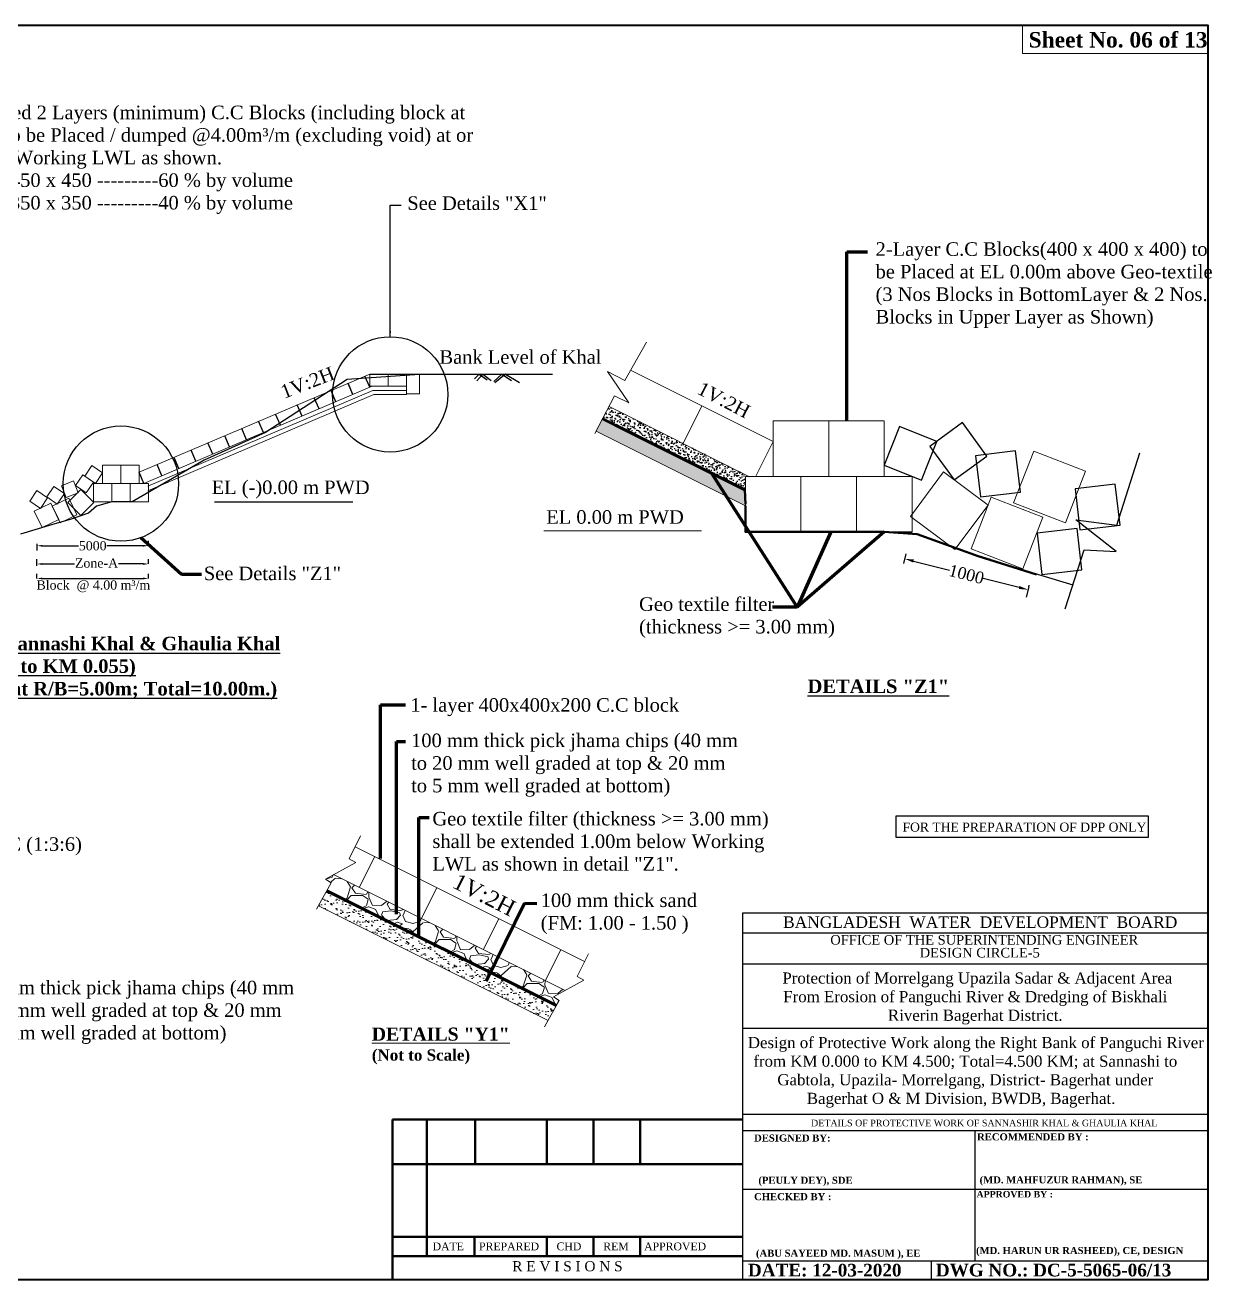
# Model space of a CAD drawing. Header units: metres. Extents: x -2434 to 11656, y -15288 to 8109.
# Drawn here: x -309.1 to -218.7, y -8353.9 to -8258.3 of the extents above; entities that cross this region are included whole.
import ezdxf
from ezdxf.enums import TextEntityAlignment as Align

# ---------------------------------------------------------------- set-up
doc = ezdxf.new("R2010")
doc.units = ezdxf.units.M
doc.layers.add('Layer1', color=7, linetype='Continuous', lineweight=13)
doc.layers.add('LINE', color=7, linetype='Continuous')
doc.styles.add('Kazi_T_H', font='timesbd.ttf')
doc.styles.get("Standard").update_dxf_attribs({"font": 'times.ttf'})
doc.dimstyles.get("Standard").update_dxf_attribs({"dimtxt": 0.5, "dimasz": 0.4075, "dimexe": 0.364, "dimexo": 0.219, "dimgap": 0.09, "dimtad": 0, "dimdec": 0, "dimlfac": 1000, "dimzin": 0, "dimdsep": 46, "dimtxsty": 'Standard', "dimcen": 0.09, "dimadec": 0, "dimazin": 0, "dimtfac": 1, "dimtdec": 0, "dimtofl": 0, "dimtmove": 0, "dimatfit": 3, "dimfxl": 1, "dimtolj": 1, "dimtzin": 0, "dimarcsym": 0})

# ---------------------------------------------------------------- blocks, each defined once
blk = doc.blocks.new('*D879')
at = {"color": 7, "ltscale": 0.18}
for p, q in [((-242.041, -8298.626), (-242.224, -8299.358)), ((-241.457, -8299.175), (-238.712, -8299.863)), ((-233.412, -8301.192), (-236.157, -8300.504)), ((-232.68, -8301.149), (-232.644, -8301.009))]:
    blk.add_line(p, q, dxfattribs=at)
at = {"color": 7, "lineweight": -3, "ltscale": 0.18}
for points in [[(-241.429, -8299.062), (-241.485, -8299.289), (-242.136, -8299.005)], [(-233.384, -8301.079), (-233.44, -8301.305), (-232.733, -8301.362)]]:
    blk.add_solid(points, dxfattribs=at)
at = {"layer": 'Defpoints', "color": 0, "lineweight": -3, "ltscale": 0.18}
for p in [(-241.988, -8298.414), (-232.733, -8301.362), (-232.733, -8301.362)]:
    blk.add_point(p, dxfattribs=at)
at = {"color": 7, "lineweight": 30, "ltscale": 0.18, "insert": (-237.434, -8300.184), "char_height": 0.9, "attachment_point": 5, "rotation": 345.92917}
blk.add_mtext('\\A1;1000', dxfattribs=at)
blk = doc.blocks.new('*D880')
at = {"color": 0, "lineweight": -2, "ltscale": 0.5}
for p, q in [((-308.219, -8299.551), (-308.219, -8299.037)), ((-307.811, -8299.401), (-305.363, -8299.401)), ((-300.127, -8299.401), (-301.994, -8299.401)), ((-299.719, -8299.401), (-299.719, -8299.037))]:
    blk.add_line(p, q, dxfattribs=at)
at = {"color": 0, "linetype": 'Continuous', "lineweight": -3, "ltscale": 0.5}
for points in [[(-307.811, -8299.333), (-307.811, -8299.469), (-308.219, -8299.401)], [(-300.127, -8299.333), (-300.127, -8299.469), (-299.719, -8299.401)]]:
    blk.add_solid(points, dxfattribs=at)
at = {"layer": 'Defpoints', "color": 0, "linetype": 'Continuous', "lineweight": -3, "ltscale": 0.5}
for p in [(-299.719, -8299.401), (-299.719, -8299.401), (-308.219, -8299.985)]:
    blk.add_point(p, dxfattribs=at)
at = {"color": 0, "linetype": 'Continuous', "lineweight": -3, "ltscale": 0.5, "insert": (-303.678, -8299.334), "char_height": 0.7, "attachment_point": 5}
blk.add_mtext('\\A1;Zone-A', dxfattribs=at)
blk = doc.blocks.new('*D881')
at = {"color": 0, "lineweight": -2, "ltscale": 0.5}
for p, q in [((-308.219, -8297.864), (-308.219, -8298.378)), ((-299.719, -8298.014), (-299.719, -8297.65)), ((-307.811, -8298.014), (-305.049, -8298.014)), ((-300.127, -8298.014), (-302.888, -8298.014))]:
    blk.add_line(p, q, dxfattribs=at)
at = {"color": 0, "linetype": 'Continuous', "lineweight": -3, "ltscale": 0.5}
for points in [[(-307.811, -8297.946), (-307.811, -8298.081), (-308.219, -8298.014)], [(-300.127, -8297.946), (-300.127, -8298.081), (-299.719, -8298.014)]]:
    blk.add_solid(points, dxfattribs=at)
at = {"layer": 'Defpoints', "color": 0, "linetype": 'Continuous', "lineweight": -3, "ltscale": 0.5}
for p in [(-308.219, -8297.347), (-299.719, -8298.014), (-299.719, -8298.014)]:
    blk.add_point(p, dxfattribs=at)
at = {"color": 0, "linetype": 'Continuous', "lineweight": -3, "ltscale": 0.5, "insert": (-303.969, -8298.014), "char_height": 0.7, "attachment_point": 5}
blk.add_mtext('\\A1;5000', dxfattribs=at)
blk = doc.blocks.new('*D882')
at = {"color": 0, "lineweight": -2, "ltscale": 0.5}
for p, q in [((-308.219, -8300.504), (-308.219, -8300.14)), ((-307.811, -8300.504), (-300.127, -8300.504)), ((-299.719, -8300.504), (-299.719, -8300.14))]:
    blk.add_line(p, q, dxfattribs=at)
at = {"color": 0, "linetype": 'Continuous', "lineweight": -3, "ltscale": 0.5}
for points in [[(-307.811, -8300.436), (-307.811, -8300.572), (-308.219, -8300.504)], [(-300.127, -8300.436), (-300.127, -8300.572), (-299.719, -8300.504)]]:
    blk.add_solid(points, dxfattribs=at)
at = {"layer": 'Defpoints', "color": 0, "linetype": 'Continuous', "lineweight": -3, "ltscale": 0.5}
for p in [(-308.219, -8300.585), (-299.719, -8300.504), (-299.719, -8300.504)]:
    blk.add_point(p, dxfattribs=at)
at = {"color": 0, "linetype": 'Continuous', "lineweight": -3, "ltscale": 0.5, "insert": (-303.919, -8301.103), "char_height": 0.7, "attachment_point": 5}
blk.add_mtext('\\A1;Block  @ 4.00 m³/m', dxfattribs=at)

msp = doc.modelspace()

# ---------------------------------------------------------------- hatches: boundary and pattern name
at = {"linetype": 'Continuous', "lineweight": 25, "ltscale": 0.5}
h = msp.add_hatch(dxfattribs=at)
h.set_pattern_fill('AR-CONC', scale=0.003456, angle=135, style=0)
h.set_pattern_definition([(185, (-308.18467, -8232.0558), (-0.4062645, 0.484167), [0.065837, -0.724205]), (130, (-308.1847, -8232.0558), (-0.3807717, -0.553022), [0.0526694, -0.579364]), (235.451, (-308.2185, -8232.01545), (-0.7870357, -0.068851), [0.0559526, -0.615479]), (181.1842, (-308.3088, -8232.17994), (-0.559711, 0.765194), [0.098755, -1.086307]), (231.6356, (-308.3555, -8232.1162), (-1.184808, -0.02449), [0.083929, -0.923219]), (126.184, (-308.3088, -8232.1799), (-1.184808, -0.024488), [0.079004, -0.869046]), (156, (-308.33985, -8232.08684), (-0.120598, 0.620423), [0.065837, -0.724205]), (101, (-308.33985, -8232.08684), (-0.601141, -0.299082), [0.0526694, -0.579364]), (206.4514, (-308.3499, -8232.03513), (-0.721739, 0.321339), [0.0559526, -0.615479]), (172.5, (-308.18467, -8232.0558), (-0.2141801, -0.1990845), [0, -0.5723412, 0, -0.5881421, 0, -0.5815584]), (142.5, (-308.18467, -8232.0558), (-0.4081087, -0.0815261), [0, -0.3353288, 0, -0.5591739, 0, -0.2216506]), (102.5, (-308.04625, -8232.19422), (-0.3173513, 0.3453507), [0, -0.219456, 0, -0.6847027, 0, -0.9085478]), (92.5, (-307.9842, -8232.2563), (-0.4241286, 0.299856), [0, -0.2852928, 0, -0.4547128, 0, -0.6452006])])
h.paths.add_polyline_path([(-264.649641, -8287.399521), (-265.138047, -8288.33782), (-254.293322, -8293.760182), (-254.293322, -8293.357821), (-254.293322, -8292.749762), (-253.949439, -8292.749762)])
h = msp.add_hatch(dxfattribs=at)
h.set_pattern_fill('AR-SAND', scale=0.005875, angle=135, style=0)
h.set_pattern_definition([(172.5, (-308.18467, -8232.0558), (-0.1966744, -0.2099687), [0, -0.2268297, 0, -0.25369114, 0, -0.2424989]), (142.5, (-308.18467, -8232.0558), (-0.484547, -0.1110477), [0, -0.12236867, 0, -0.2044452, 0, -0.0783458]), (102.5, (-308.05488, -8232.1856), (-0.32920644, 0.3280123), [0, -0.07461504, 0, -0.26861414, 0, -0.3506907]), (92.5, (-308.0549, -8232.1856), (-0.409825, 0.2245978), [0, -0.0373075, 0, -0.1760915, 0, -0.2014606])])
h.paths.add_polyline_path([(-265.138047, -8288.33782), (-265.626395, -8289.276007), (-254.301736, -8294.938336), (-254.301736, -8293.755975)])
at = {"linetype": 'ByBlock', "lineweight": 13, "ltscale": 0.5}
h = msp.add_hatch(dxfattribs=at)
h.set_pattern_fill('GRAVEL', color=256, scale=0.132, style=0)
h.set_pattern_definition([(228.0128, (-122.97854, -8259.12325), (-26.8224228, -30.17523708), [0.45107, -44.65626]), (184.9697, (-123.28029, -8259.45853), (40.23366508, 3.35277634), [0.774055, -76.63128]), (132.5104, (-124.05143, -8259.52558), (33.5279756, -36.88083603), [0.545796, -54.033804]), (267.2737, (-125.35902, -8260.36378), (3.35278544, 67.05597842), [0.704887, -69.78365]), (292.8337, (-125.39255, -8261.06787), (-16.7640476, 40.23362288), [0.691197, -68.428536]), (357.2737, (-125.12433, -8261.7049), (-67.05597842, 3.35278544), [0.704887, -69.78365]), (37.6942, (-124.42024, -8261.73843), (-43.58642754, -33.52797011), [0.932176, -92.28529]), (72.2553, (-123.68262, -8261.16845), (23.46964695, 73.76162139), [0.88007, -87.126996]), (121.4296, (-123.4144, -8260.33025), (-26.82240691, 43.58634873), [0.707273, -70.02006]), (175.2364, (-123.7832, -8259.72675), (36.88077103, -3.35276853), [0.80746, -39.56555]), (222.3974, (-124.58788, -8259.65969), (-40.23360121, -36.88075202), [1.044223, -103.378176]), (138.8141, (-122.03975, -8260.3973), (-23.46958505, 20.11676906), [0.356407, -35.28439]), (171.4692, (-122.30798, -8260.16261), (43.58633347, -6.7056169), [0.67806, -67.12807]), (225, (-122.9785, -8260.062), (-7e-16, -3.352798), [0.474156, -4.267415]), (203.1986, (-123.21323, -8259.6597), (16.7640565, 6.7056294), [0.25534, -25.27879]), (291.8014, (-123.4479, -8259.7603), (-3.3528024, 10.0584065), [0.361107, -17.694336]), (30.9638, (-123.3138, -8260.09556), (10.0583894, 6.7056052), [0.5865, -18.963516]), (161.5651, (-122.8109, -8259.7938), (6.705603, -3.352795), [0.4241, -10.17839]), (16.3895, (-125.39255, -8259.76028), (33.5280185, 10.05837908), [0.594116, -58.817616]), (70.3462, (-124.82258, -8259.59264), (-13.41116263, -36.88074784), [0.49843, -49.344504]), (293.1986, (-122.8109, -8259.12325), (-6.7056294, 16.7640565), [0.51068, -25.023504]), (343.6105, (-122.60973, -8259.59264), (-33.5280185, 10.05837908), [0.594116, -58.817616]), (339.444, (-125.39255, -8261.839), (-16.7640208, 6.7055919), [0.572926, -28.073364]), (294.7751, (-124.8561, -8262.04018), (-16.76396093, 36.88078287), [0.480047, -47.52475]), (66.8014, (-122.77737, -8262.47605), (6.7056294, 16.7640565), [0.51068, -25.023504]), (17.354, (-122.5762, -8262.00665), (-43.58640235, -13.41117977), [0.562034, -55.64117]), (69.444, (-124.42024, -8262.47605), (-6.7055919, -16.7640208), [0.286464, -28.359936]), (101.3099, (-122.97854, -8262.47605), (-3.3527835, 13.411157), [0.17096, -16.92504]), (165.9638, (-123.0121, -8262.3084), (10.058407, -3.3527942), [0.691197, -13.132746]), (186.009, (-123.68262, -8262.14077), (33.52795056, 3.35279217), [0.640552, -63.41465]), (303.6901, (-123.3138, -8260.3973), (-3.352801, 6.7055935), [0.48355, -11.60515]), (353.1572, (-123.04559, -8260.79965), (56.99762357, -6.70563003), [0.844215, -83.57712]), (60.9454, (-122.2074, -8260.90023), (-13.4111688, -23.46954405), [0.34519, -34.17401]), (90, (-122.0398, -8260.5985), (-3.3528, 3.3528), [0.20117, -3.15163]), (120.2564, (-123.74968, -8262.04018), (13.41117158, -23.46958816), [0.465784, -46.11275]), (48.0128, (-123.98438, -8261.63785), (26.8224228, 30.17523708), [0.902145, -44.205216]), (0, (-123.381, -8260.9673), (3.3528, 3.3528), [0.87173, -2.48107]), (325.3048, (-122.50914, -8260.96729), (-33.5279419, 23.46960223), [0.530125, -52.482276]), (254.0546, (-122.0733, -8261.26904), (-3.3528086, -13.411232), [0.488174, -23.920644]), (207.646, (-122.20739, -8261.73843), (-63.70317762, -33.52802109), [0.79483, -78.6885]), (175.4261, (-122.91148, -8262.10724), (-43.58641004, 3.35278378), [0.84088, -83.246856]), (175.4261, (-122.91148, -8262.10724), (-43.58641004, 3.35278378), [0.84088, -83.246856])])
h.paths.add_polyline_path([(-285.633621, -8323.067496), (-286.253982, -8323.405445), (-285.803454, -8323.696699), (-286.133569, -8324.293327), (-268.64584, -8333.037192), (-268.438951, -8332.663274), (-268.889478, -8332.372021), (-267.996975, -8331.885819)])
at = {"linetype": 'ByBlock', "lineweight": 18, "ltscale": 0.5}
h = msp.add_hatch(dxfattribs=at)
h.set_pattern_fill('AR-SAND', color=256, scale=0.0132, style=0)
h.set_pattern_definition([(37.5, (-125.39255, -8262.47605), (-0.0211204, 0.6460255), [0, -0.5096256, 0, -0.569976, 0, -0.54483]), (7.5, (-125.39255, -8262.47605), (0.5933707, 0.946209), [0, -0.2749296, 0, -0.4593336, 0, -0.176022]), (327.5, (-125.80495, -8262.47605), (1.04411, 0.001897), [0, -0.16764, 0, -0.603504, 0, -0.787908]), (317.5, (-125.80495, -8262.47605), (1.0078945, 0.2942667), [0, -0.08382, 0, -0.3956304, 0, -0.452628])])
h.paths.add_polyline_path([(-269.285455, -8334.193189), (-268.64584, -8333.037192), (-286.133569, -8324.293327), (-286.773184, -8325.449324)])

# ---------------------------------------------------------------- linework, layer by layer
at = {"color": 0, "linetype": 'Continuous', "lineweight": -3, "ltscale": 0.5}
for p, q in [((-282.874293, -8285.941419), (-283.23785, -8285.089031)), ((-282.873271, -8284.928259), (-279.079043, -8284.93079)), ((-279.086095, -8284.930785), (-268.960032, -8284.930785)), ((-274.542174, -8284.930785), (-274.887438, -8285.287844)), ((-274.252089, -8284.930785), (-274.710877, -8285.435125)), ((-274.542174, -8284.930785), (-273.934026, -8285.379547)), ((-274.252089, -8284.930785), (-273.62329, -8285.428069)), ((-272.823765, -8284.930785), (-273.434203, -8285.495926)), ((-272.540023, -8284.930785), (-273.34595, -8285.612388)), ((-272.823765, -8284.930785), (-272.085463, -8285.431771)), ((-272.540023, -8284.930785), (-271.479196, -8285.579091)), ((-285.449224, -8287.039667), (-285.815306, -8286.181356)), ((-285.449224, -8287.039667), (-285.81278, -8286.187278)), ((-284.161758, -8286.490543), (-284.527841, -8285.632233)), ((-284.161758, -8286.490543), (-284.525315, -8285.638154)), ((-288.024154, -8288.137914), (-288.390237, -8287.279604)), ((-286.736689, -8287.58879), (-287.102772, -8286.73048)), ((-286.736689, -8287.58879), (-287.100246, -8286.736402)), ((-289.681286, -8288.836787), (-290.044842, -8287.984398)), ((-292.257234, -8289.932649), (-292.620791, -8289.08026)), ((-290.969768, -8289.383525), (-291.333325, -8288.531136)), ((-294.832165, -8291.030896), (-295.195722, -8290.178507)), ((-293.544699, -8290.481772), (-293.908256, -8289.629384)), ((-296.11963, -8291.58002), (-296.483187, -8290.727631)), ((-225.988801, -8296.4337), (-224.218747, -8290.930271)), ((-298.694561, -8292.678267), (-299.058118, -8291.825878)), ((-297.407096, -8292.129143), (-297.770652, -8291.276755)), ((-300.074478, -8293.273792), (-300.440233, -8292.415342)), ((-294.684356, -8294.673472), (-284.152652, -8294.673472)), ((-226.035915, -8298.441059), (-229.10822, -8296.043807)), ((-229.10822, -8296.043807), (-225.988801, -8296.4337)), ((-250.031516, -8296.956504), (-241.571228, -8296.956504)), ((-229.920866, -8302.822352), (-228.479687, -8298.315879)), ((-228.479687, -8298.315879), (-226.035915, -8298.441059)), ((-235.641983, -8299.077901), (-229.33124, -8300.97863)), ((-232.679713, -8301.149495), (-232.892927, -8301.934981)), ((-236.76953, -8352.488164), (-236.76953, -8342.576223))]:
    msp.add_line(p, q, dxfattribs=at)
at = {"color": 0, "linetype": 'Continuous', "lineweight": 70, "ltscale": 0.5}
msp.add_line((-264.164949, -8288.824369), (-254.301736, -8293.755975), dxfattribs=at)
at = {"color": 0, "linetype": 'Continuous', "lineweight": 50, "ltscale": 0.5}
msp.add_line((-254.26166, -8294.841432), (-254.301736, -8293.755975), dxfattribs=at)
at = {"color": 1, "linetype": 'Continuous', "lineweight": -3, "ltscale": 0.5}
for p, q in [((-303.669061, -8294.999674), (-304.283679, -8295.525895)), ((-302.518898, -8294.673472), (-303.669061, -8294.999674)), ((-304.283679, -8295.525895), (-305.688502, -8296.008258)), ((-307.027504, -8296.401472), (-309.469501, -8297.118593)), ((-305.688502, -8296.008258), (-307.027504, -8296.401472))]:
    msp.add_line(p, q, dxfattribs=at)
at = {"color": 0, "linetype": 'Continuous', "lineweight": 15, "ltscale": 0.5}
msp.add_line((-300.967717, -8294.673472), (-302.518646, -8294.673472), dxfattribs=at)
at = {"linetype": 'ByBlock', "lineweight": 13, "ltscale": 0.5}
for p, q in [((-266.507462, -8329.678966), (-283.985811, -8320.939791)), ((-267.996975, -8331.885819), (-285.633621, -8323.067496)), ((-269.285455, -8334.193189), (-286.773184, -8325.449324))]:
    msp.add_line(p, q, dxfattribs=at)
at = {"linetype": 'ByBlock', "lineweight": 18, "ltscale": 0.5}
for p, q in [((-283.66592, -8324.051347), (-282.485276, -8321.690059)), ((-278.943345, -8326.412634), (-277.762701, -8324.051347)), ((-274.220769, -8328.773922), (-273.040125, -8326.412634)), ((-269.498194, -8331.13521), (-268.31755, -8328.773922))]:
    msp.add_line(p, q, dxfattribs=at)
at = {"linetype": 'ByBlock', "lineweight": 60, "ltscale": 0.5}
msp.add_line((-268.64584, -8333.037192), (-286.133569, -8324.293327), dxfattribs=at)
at = {"linetype": 'ByBlock', "lineweight": 30, "ltscale": 0.5}
for p in [(-219.053637, -8331.838717), (-252.337762, -8353.943583)]:
    msp.add_line(p, (-219.053637, -8353.943583), dxfattribs=at)
at = {"color": 1, "linetype": 'Continuous', "lineweight": -3, "ltscale": 0.5}
for points in [[(-279.086096, -8284.956907), (-284.591311, -8285.342272), (-290.812111, -8289.385792), (-295.477711, -8291.500864)], [(-295.477711, -8291.500864), (-300.967717, -8294.673472)], [(-300.967717, -8294.673472), (-302.518646, -8294.673472)]]:
    msp.add_lwpolyline(points, dxfattribs=at)
at = {"color": 0, "linetype": 'Continuous', "lineweight": -3, "ltscale": 0.5}
for points in [[(-240.856082, -8293.013929), (-239.677898, -8290.081166), (-242.530252, -8288.935284), (-243.708436, -8291.868047)], [(-235.88153, -8291.179824), (-237.745033, -8288.627066), (-240.227801, -8290.439476), (-238.364299, -8292.992235)], [(-233.321114, -8293.930517), (-233.689359, -8290.791471), (-236.742341, -8291.149619), (-236.374096, -8294.288666)], [(-225.735879, -8296.447005), (-226.104124, -8293.307959), (-229.157106, -8293.666107), (-228.788861, -8296.805154)], [(-228.636075, -8299.839586), (-229.00432, -8296.70054), (-232.057302, -8297.058688), (-231.689058, -8300.197735)], [(-242.783898, -8318.593164), (-223.586076, -8318.593164), (-223.586076, -8320.249735), (-242.783898, -8320.249735)]]:
    msp.add_lwpolyline(points, close=True, dxfattribs=at)
msp.add_lwpolyline([(-247.885976, -8296.956504), (-247.209921, -8296.956504), (-243.6863, -8296.956504), (-241.180887, -8297.128256), (-238.857562, -8297.967819), (-236.522203, -8298.814165), (-234.736501, -8299.349206)], dxfattribs=at)
at = {"color": 0, "linetype": 'Continuous', "lineweight": 50, "ltscale": 0.5}
msp.add_lwpolyline([(-241.180887, -8297.128256), (-236.534236, -8298.807382), (-235.628786, -8299.081855)], dxfattribs=at)
at = {"linetype": 'ByBlock', "lineweight": 18, "ltscale": 0.5}
for points in [[(-286.916726, -8325.708752), (-285.803454, -8323.696699), (-286.253982, -8323.405445), (-283.921331, -8322.134705), (-284.451487, -8321.869956), (-283.576719, -8320.122652)], [(-269.552222, -8334.675328), (-268.438951, -8332.663274), (-268.889478, -8332.372021), (-266.556827, -8331.101281), (-267.086984, -8330.836532), (-266.212216, -8329.089228)]]:
    msp.add_lwpolyline(points, dxfattribs=at)
at = {"color": 7, "lineweight": 30, "ltscale": 0.18}
for centre in [(-281.314794, -8286.47821), (-301.818806, -8293.273792)]:
    msp.add_circle(centre, 4.391362, dxfattribs=at)
at = {"layer": 'Layer1', "color": 7, "lineweight": 15}
for p, q in [((-282.873271, -8284.928259), (-300.440235, -8292.415343)), ((-282.873271, -8285.861379), (-282.873271, -8284.928259)), ((-281.473591, -8285.861379), (-281.473591, -8284.928259)), ((-280.073911, -8285.866628), (-280.073911, -8284.933508)), ((-280.073911, -8286.483459), (-280.073911, -8284.938757)), ((-279.086164, -8286.433636), (-279.086095, -8284.930785)), ((-282.682714, -8285.861379), (-300.074478, -8293.273792)), ((-282.628422, -8286.176352), (-299.762951, -8293.47913)), ((-282.873271, -8285.861379), (-280.073911, -8285.861379)), ((-282.873271, -8285.861379), (-280.073911, -8285.861379)), ((-282.628422, -8286.176352), (-280.073911, -8286.172419)), ((-282.555677, -8286.483459), (-299.762951, -8293.817242)), ((-282.555677, -8286.483459), (-280.073911, -8286.483459)), ((-282.555677, -8286.483459), (-280.073911, -8286.483459)), ((-280.073911, -8286.433636), (-279.086164, -8286.433636))]:
    msp.add_line(p, q, dxfattribs=at)
at = {"layer": 'LINE', "color": 7, "lineweight": 13, "ltscale": 0.5}
for p, q in [((-252.15742, -8290.073172), (-263.011265, -8284.646108)), ((-259.014881, -8290.220718), (-257.584342, -8287.35964)), ((-253.949439, -8292.749762), (-264.649641, -8287.399521)), ((-254.26166, -8294.958374), (-265.626395, -8289.276007)), ((-253.495715, -8292.749762), (-252.15742, -8290.073172)), ((-241.571228, -8292.72636), (-241.571228, -8296.956504)), ((-241.571228, -8296.956504), (-241.571228, -8292.72636)), ((-250.031516, -8293.334419), (-250.031516, -8296.956504)), ((-257.597851, -8296.880599), (-269.618886, -8296.880599)), ((-245.65566, -8296.956504), (-249.885804, -8296.956504)), ((-250.318991, -8302.70322), (-252.196857, -8302.70322))]:
    msp.add_line(p, q, dxfattribs=at)
at = {"layer": 'LINE', "color": 7, "lineweight": 53, "ltscale": 0.5}
msp.add_line((-254.301736, -8293.755975), (-265.138047, -8288.33782), dxfattribs=at)
at = {"layer": 'LINE', "color": 0, "linetype": 'ByBlock', "lineweight": 30, "ltscale": 0.5}
for p, q in [((-219.053637, -8326.006841), (-254.485422, -8326.006841)), ((-254.485422, -8326.006841), (-254.485422, -8353.943583)), ((-219.053637, -8327.528217), (-254.485422, -8327.528217)), ((-219.053637, -8329.889889), (-254.485422, -8329.889889)), ((-219.053637, -8334.793294), (-254.485422, -8334.793294)), ((-219.053637, -8341.351358), (-254.485422, -8341.351358)), ((-219.053637, -8342.576223), (-254.485422, -8342.576223)), ((-254.485422, -8347.042688), (-219.053637, -8347.042688)), ((-254.485422, -8352.488164), (-219.053637, -8352.488164)), ((-240.086688, -8353.943583), (-240.086688, -8352.488164))]:
    msp.add_line(p, q, dxfattribs=at)
at = {"layer": 'LINE', "lineweight": 50, "ltscale": 0.5}
for p, q in [((-254.485422, -8341.724621), (-281.145418, -8341.724621)), ((-281.145418, -8353.91589), (-281.145418, -8341.724621)), ((-278.527937, -8341.724621), (-278.527937, -8352.130702)), ((-274.844313, -8341.724621), (-274.844313, -8345.127345)), ((-269.385908, -8341.724621), (-269.385908, -8345.127345)), ((-265.829965, -8341.724621), (-265.829965, -8345.127345)), ((-262.274022, -8341.724621), (-262.274022, -8345.127345)), ((-254.485422, -8345.127345), (-281.145418, -8345.127345)), ((-254.485422, -8350.651187), (-281.145418, -8350.651187)), ((-274.895782, -8350.651187), (-274.895782, -8352.130702)), ((-269.385908, -8350.651187), (-269.385908, -8352.130702)), ((-265.829965, -8350.651187), (-265.829965, -8352.130702)), ((-262.274022, -8350.651187), (-262.274022, -8352.130702)), ((-254.485422, -8352.130702), (-281.145418, -8352.130702))]:
    msp.add_line(p, q, dxfattribs=at)
at = {"layer": 'LINE', "color": 7, "lineweight": 40, "ltscale": 0.5}
msp.add_lwpolyline([(-355.225663, -8353.943583), (-355.225663, -8258.345734), (-219.053637, -8258.345734), (-219.053637, -8353.943583), (-355.225663, -8353.943583)], close=True, dxfattribs=at)
at = {"layer": 'LINE', "color": 7, "lineweight": 13, "ltscale": 0.5}
for points in [[(-219.053637, -8258.345734), (-233.155941, -8258.345734), (-233.155941, -8260.515849), (-219.053637, -8260.515849)], [(-252.146588, -8292.72636), (-247.916444, -8292.72636), (-247.916444, -8288.496216), (-252.146588, -8288.496216)], [(-247.916444, -8292.72636), (-243.6863, -8292.72636), (-243.6863, -8288.496216), (-247.916444, -8288.496216)], [(-233.836909, -8294.749518), (-229.891455, -8296.275136), (-228.365838, -8292.329681), (-232.311292, -8290.804064)], [(-254.26166, -8296.956504), (-250.031516, -8296.956504), (-250.031516, -8292.72636), (-254.26166, -8292.72636)], [(-250.031516, -8296.956504), (-245.801372, -8296.956504), (-245.801372, -8292.72636), (-250.031516, -8292.72636)], [(-245.801372, -8296.956504), (-241.571228, -8296.956504), (-241.571228, -8292.72636), (-245.801372, -8292.72636)], [(-241.700271, -8295.770856), (-238.308864, -8298.299192), (-235.780529, -8294.907785), (-239.171935, -8292.37945)], [(-237.080544, -8298.25646), (-233.13509, -8299.782077), (-231.609472, -8295.836623), (-235.554927, -8294.311005)]]:
    msp.add_lwpolyline(points, close=True, dxfattribs=at)
msp.add_lwpolyline([(-261.798924, -8282.502027), (-263.449234, -8285.420677), (-264.76123, -8284.731958), (-263.129642, -8287.134115), (-264.222937, -8286.579761), (-265.720537, -8289.456866)], dxfattribs=at)
at = {"layer": 'LINE', "color": 0, "linetype": 'ByBlock', "lineweight": 15, "ltscale": 0.5}
for points in [[(-303.769157, -8293.267245), (-304.578457, -8292.714982), (-304.026194, -8291.905682), (-303.216894, -8292.457944), (-303.769157, -8293.267245)], [(-301.818806, -8293.273792), (-303.218486, -8293.273792), (-303.218486, -8291.874112), (-301.818806, -8291.874112), (-301.818806, -8293.273792)], [(-300.419126, -8293.273792), (-301.818806, -8293.273792), (-301.818806, -8291.874112), (-300.419126, -8291.874112), (-300.419126, -8293.273792)], [(-305.992779, -8294.34782), (-306.349976, -8293.435476), (-305.437632, -8293.078279), (-305.080435, -8293.990624), (-305.992779, -8294.34782)], [(-304.458305, -8293.983135), (-305.267605, -8293.430872), (-304.715343, -8292.621572), (-303.906042, -8293.173834), (-304.458305, -8293.983135)], [(-307.956226, -8295.164484), (-308.765526, -8294.612221), (-308.213263, -8293.802921), (-307.403963, -8294.355184), (-307.956226, -8295.164484)], [(-306.66574, -8294.849988), (-307.475041, -8294.297725), (-306.922778, -8293.488425), (-306.113478, -8294.040688), (-306.66574, -8294.849988)], [(-304.879314, -8295.711049), (-305.87131, -8294.723604), (-304.883864, -8293.731608), (-303.891869, -8294.719054), (-304.879314, -8295.711049)], [(-302.518898, -8294.673472), (-303.918578, -8294.673472), (-303.918578, -8293.273792), (-302.518898, -8293.273792), (-302.518898, -8294.673472)], [(-301.118966, -8294.673472), (-302.518646, -8294.673472), (-302.518646, -8293.273792), (-301.118966, -8293.273792), (-301.118966, -8294.673472)], [(-299.719286, -8294.673472), (-301.118966, -8294.673472), (-301.118966, -8293.273792), (-299.719286, -8293.273792), (-299.719286, -8294.673472)], [(-306.55257, -8296.0157), (-307.808884, -8296.632774), (-308.425958, -8295.37646), (-307.169644, -8294.759386), (-306.55257, -8296.0157)], [(-305.182303, -8295.647678), (-306.438617, -8296.264752), (-307.05569, -8295.008438), (-305.799377, -8294.391364), (-305.182303, -8295.647678)]]:
    msp.add_lwpolyline(points, dxfattribs=at)
at = {"layer": 'LINE', "color": 7, "lineweight": 50, "ltscale": 0.5}
msp.add_lwpolyline([(-254.26166, -8294.958374), (-254.26166, -8296.956504), (-243.6863, -8296.956504), (-241.180887, -8297.128256), (-236.534236, -8298.807382), (-232.096392, -8300.193795)], dxfattribs=at)
at = {"layer": 'LINE', "color": 7, "lineweight": 18, "ltscale": 0.5, "extrusion": (0, 0, -1)}
msp.add_ellipse((-240.21101, -8291.733979), major_axis=(-2.910642, -0.098952), ratio=0.379800122, start_param=5.211519734, end_param=5.265971869, dxfattribs=at)

# ---------------------------------------------------------------- texts
at = {"color": 7, "lineweight": 30, "ltscale": 0.18, "width": 50.86352427, "attachment_point": 1}
for s, insert, char_height in [('{\\fTimes New Roman|b1|i0|c0|p18;\\LTypical Section of Protection Work of Sannashi Khal & Ghaulia Khal\\l\\P              \\L(Limit of Work from KM 0.000 to KM 0.055)\\l\\P\\L(Total Length of Work: at L/B=5.00m, at R/B=5.00m; Total=10.00m.)}', (-336.186752, -8304.944431), 1.031933433), ('{\\fTimes New Roman|b1|i0|c0|p18;\\LDETAILS "Z1"}', (-249.530813, -8308.203798), 1.03193343)]:
    msp.add_mtext(s, dxfattribs=dict(at, insert=insert, char_height=char_height))
at = {"layer": 'LINE', "color": 7, "lineweight": 13, "ltscale": 0.5}
msp.add_text('1V:2H ', height=1.225125, rotation=332.99359933, dxfattribs=at).set_placement((-276.67121, -8323.999325))
at = {"layer": 'LINE', "color": 0, "linetype": 'ByBlock', "lineweight": 30, "ltscale": 0.5}
for s, height, p in [('BANGLADESH  WATER  DEVELOPMENT  BOARD', 0.87471451, (-236.382643, -8327.125062)), ('OFFICE OF THE SUPERINTENDING ENGINEER', 0.72956831, (-236.075126, -8328.400871)), ('DESIGN CIRCLE-5', 0.72956831, (-236.419944, -8329.37866)), ('DETAILS OF PROTECTIVE WORK OF SANNASHIR KHAL & GHAULIA KHAL', 0.50261153, (-236.075621, -8342.242333))]:
    msp.add_text(s, height=height, dxfattribs=at).set_placement(p, align=Align.CENTER)
at = {"layer": 'LINE', "color": 0, "linetype": 'ByBlock', "lineweight": 30, "ltscale": 0.5, "style": 'Kazi_T_H'}
for s, height, p in [('RECOMMENDED BY :', 0.53597578, (-236.622929, -8343.314674)), ('DESIGNED BY:', 0.53597578, (-253.603598, -8343.40312)), ('(PEULY DEY), SDE', 0.53597578, (-253.276076, -8346.619385)), ('(MD. MAHFUZUR RAHMAN), SE', 0.53597578, (-236.428304, -8346.591109)), ('CHECKED BY :', 0.53597578, (-253.603598, -8347.869585)), ('(MD. HARUN UR RASHEED), CE, DESIGN', 0.53597578, (-236.699342, -8351.972555)), ('(ABU SAYEED MD. MASUM ), EE', 0.53597578, (-253.462092, -8352.176727)), ('DATE: 12-03-2020', 0.9647564, (-254.072977, -8353.681817)), ('DWG NO.: DC-5-5065-06/13', 0.9647564, (-239.762141, -8353.675933))]:
    msp.add_text(s, height=height, dxfattribs=at).set_placement(p)
at = {"layer": 'LINE', "color": 0, "linetype": 'ByBlock', "lineweight": -3, "ltscale": 0.5, "style": 'Kazi_T_H'}
msp.add_text('APPROVED BY :', height=0.49524832, dxfattribs=at).set_placement((-236.662516, -8347.66369))
at = {"layer": 'LINE', "lineweight": 50, "ltscale": 0.5}
for s, p in [('DATE', (-278.08638, -8351.686847)), ('PREPARED', (-274.54841, -8351.686847)), ('CHD', (-268.646151, -8351.686847)), ('REM', (-265.090208, -8351.686847)), ('APPROVED', (-261.978119, -8351.686847))]:
    msp.add_text(s, height=0.5918059, dxfattribs=at).set_placement(p)
msp.add_text('R E V I S I O N S', height=0.7700819, dxfattribs=at).set_placement((-267.81542, -8353.285824), align=Align.CENTER)
at = {"layer": 'LINE', "color": 7, "lineweight": 13, "ltscale": 0.5, "attachment_point": 1}
for s, insert, char_height, width in [('{\\fTimes New Roman|b1|i0|c0|p18;Sheet No. 06 of 13}', (-232.696805, -8258.872717), 1.18072354, 14.59635063), ('Assorted 2 Layers (minimum) C.C Blocks (including block at Key) to be Placed / dumped @4.00{\\C0;m³/m} (excluding void) at or below Working LWL as shown. \\P450 x 450 x 450 ---------60 % by volume\\P350 x 350 x 350 ---------40 % by volume', (-314.169376, -8264.481174), 1.031933433, 39.65808448), ('See Details "X1"', (-280.012258, -8271.391951), 1.03193343, 39.65808448), ('2-Layer C.C Blocks(400 x 400 x 400) to \\Pbe Placed at EL 0.00m above Geo-textile\\P(3 Nos Blocks in BottomLayer & 2 Nos. \\PBlocks in Upper Layer as Shown)', (-244.351576, -8274.891115), 1.03193343, 39.65808448), ('Bank Level of Khal', (-277.560739, -8283.115151), 1.03193343, 39.65808448), ('EL (-)0.00 m PWD', (-294.914176, -8293.041981), 1.03193343, 39.65808448), ('EL 0.00 m PWD', (-269.433512, -8295.304911), 1.03193343, 39.65808448), ('See Details "Z1"', (-295.508345, -8299.601547), 1.03193343, 39.65808448), ('Geo textile filter \\P(thickness >= 3.00 mm)', (-262.361553, -8301.940067), 1.03193343, 39.65808448), ('1- layer 400x400x200 C.C block', (-279.782152, -8309.623621), 1.03193343, 39.65808448), ('100 mm thick pick jhama chips (40 mm\\Pto 20 mm well graded at top & 20 mm \\Pto 5 mm well graded at bottom) ', (-279.723391, -8312.324536), 1.03193343, 39.65808448), ('Geo textile filter (thickness >= 3.00 mm)\\Pshall be extended 1.00m below Working\\PLWL as shown in detail "Z1".', (-278.101507, -8318.286995), 1.03193343, 39.65808448), ('\\pi-2.177,l2.177;Cast in situ C.C (1:3:6)', (-319.296599, -8320.222408), 1.03193343, 39.65808448), ('100 mm thick sand \\P(FM: 1.00 - 1.50 )', (-269.851548, -8324.503453), 1.03193343, 39.65808448), ('100 mm thick pick jhama chips (40 mm\\Pto 20 mm well graded at top & 20 mm \\Pto 5 mm well graded at bottom) ', (-313.522662, -8331.153666), 1.03193343, 39.65808448), ('{\\fTimes New Roman|b1|i0|c0|p18;\\H1.432x;\\LDETAILS "Y1"\\P\\H0.8606x;\\l(Not to Scale)}', (-282.715821, -8334.720116), 0.69625326, 10.94491599)]:
    msp.add_mtext(s, dxfattribs=dict(at, insert=insert, char_height=char_height, width=width))
at = {"layer": 'LINE', "color": 7, "lineweight": 13, "ltscale": 0.5, "char_height": 1.0319334, "width": 39.65808448, "attachment_point": 1}
for insert, rotation in [((-289.777962, -8285.865524), 21.29657458), ((-257.549007, -8285.465715), 332.53986094)]:
    msp.add_mtext('1V:2H', dxfattribs=dict(at, insert=insert, rotation=rotation))
at = {"layer": 'LINE', "color": 0, "linetype": 'ByBlock', "lineweight": 30, "ltscale": 0.5, "insert": (-242.302311, -8319.101605), "char_height": 0.68631446, "width": 67.13921254, "attachment_point": 1}
msp.add_mtext('\\pi-812,l812,t405.9,812;FOR THE PREPARATION OF DPP ONLY', dxfattribs=at)
at = {"layer": 'LINE', "color": 0, "linetype": 'ByBlock', "lineweight": -3, "ltscale": 0.5, "char_height": 0.85, "attachment_point": 2}
for s, insert, width in [('{\\fTimes New Roman|b1|i0|c0|p18; }Protection of Morrelgang Upazila Sadar & Adjacent Area From Erosion of Panguchi River & Dredging of Biskhali Riverin Bagerhat District.', (-236.761727, -8330.520558), 30.66594224), ('       Design of Protective Work along the Right Bank of Panguchi River    \\P  from KM 0.000 to KM 4.500; Total=4.500 KM; at Sannashi to \\P  Gabtola, Upazila- Morrelgang, District- Bagerhat under \\PBagerhat O & M Division, BWDB, Bagerhat.', (-237.839576, -8335.436682), 36.13792675)]:
    msp.add_mtext(s, dxfattribs=dict(at, insert=insert, width=width))

# ---------------------------------------------------------------- dimensions: what is measured, and where the dimension line sits
at = {"color": 0, "linetype": 'Continuous', "lineweight": -3, "ltscale": 0.5}
dim = msp.add_linear_dim(base=(-299.719286, -8298.013515), p1=(-308.218578, -8297.347125), p2=(-299.719286, -8298.013515), text='5000', dimstyle='Standard', override={"dimtxt": 0.7, "dimtmove": 2, "dimfxl": 0.15, "dimfxlon": 1}, dxfattribs=at)
dim.commit()
dim.dimension.update_dxf_attribs({"geometry": '*D881', "text_midpoint": (-303.968932, -8298.013515)})
at = {"color": 7, "lineweight": 30, "ltscale": 0.18}
dim = msp.add_linear_dim(base=(-232.732956, -8301.361924), p1=(-241.987709, -8298.413853), p2=(-232.732956, -8301.361924), angle=345.92916918, text='1000', dimstyle='Standard', override={"dimtxt": 0.9, "dimasz": 0.7, "dimclrd": 7, "dimclre": 7, "dimclrt": 7, "dimlwd": 65535, "dimlwe": 65535}, dxfattribs=at)
dim.commit()
dim.dimension.update_dxf_attribs({"geometry": '*D879', "text_midpoint": (-237.434435, -8300.183538)})
at = {"color": 0, "linetype": 'Continuous', "lineweight": -3, "ltscale": 0.5}
for base, p1, p2, text, picture, middle in [((-299.719286, -8300.503921), (-308.218578, -8300.584689), (-299.719286, -8300.503921), 'Block  @ 4.00 m³/m', '*D882', (-303.918578, -8301.103038)), ((-299.719286, -8299.400594), (-308.218578, -8299.985393), (-299.719286, -8299.400594), 'Zone-A', '*D880', (-303.678408, -8299.333976))]:
    dim = msp.add_linear_dim(base=base, p1=p1, p2=p2, text=text, dimstyle='Standard', override={"dimtxt": 0.7, "dimtmove": 2, "dimfxl": 0.15, "dimfxlon": 1}, dxfattribs=at)
    dim.commit()
    dim.dimension.update_dxf_attribs({"geometry": picture, "text_midpoint": middle, "dimtype": 160})

# ---------------------------------------------------------------- leaders
msp.add_leader([(-281.314794, -8282.086848), (-281.314794, -8272.052135), (-280.485117, -8272.052135)], dimstyle='Standard', override={"dimgap": 0.09, "dimtad": 0, "dimfxl": 0.15, "dimfxlon": 1}, dxfattribs=at)
at = {"layer": 'LINE', "color": 7, "lineweight": 13, "ltscale": 0.5}
for points in [[(-246.53272, -8288.476888), (-246.53272, -8275.620394), (-244.962339, -8275.620394)], [(-256.849471, -8292.482107), (-250.318991, -8302.70322)], [(-300.298274, -8297.393506), (-297.202853, -8300.169538), (-295.677569, -8300.169538)], [(-243.6863, -8296.956504), (-250.318991, -8302.70322), (-252.196857, -8302.70322)], [(-247.770732, -8296.956504), (-250.318991, -8302.70322)], [(-282.052472, -8321.831678), (-282.052472, -8310.125587), (-280.143951, -8310.125587)], [(-280.830726, -8326.075375), (-280.830726, -8312.929784), (-280.161032, -8312.929784)], [(-279.135659, -8327.782593), (-279.135659, -8318.706655), (-278.338276, -8318.706655)], [(-274.017529, -8331.188093), (-271.099826, -8325.231687), (-270.135787, -8325.26195)]]:
    msp.add_leader(points, dimstyle='Standard', override={"dimtxt": 0.9, "dimasz": 0.7, "dimclrd": 7, "dimclre": 7, "dimclrt": 7, "dimlwd": 65535, "dimlwe": 65535}, dxfattribs=at)

doc.saveas('drawing.dxf')
